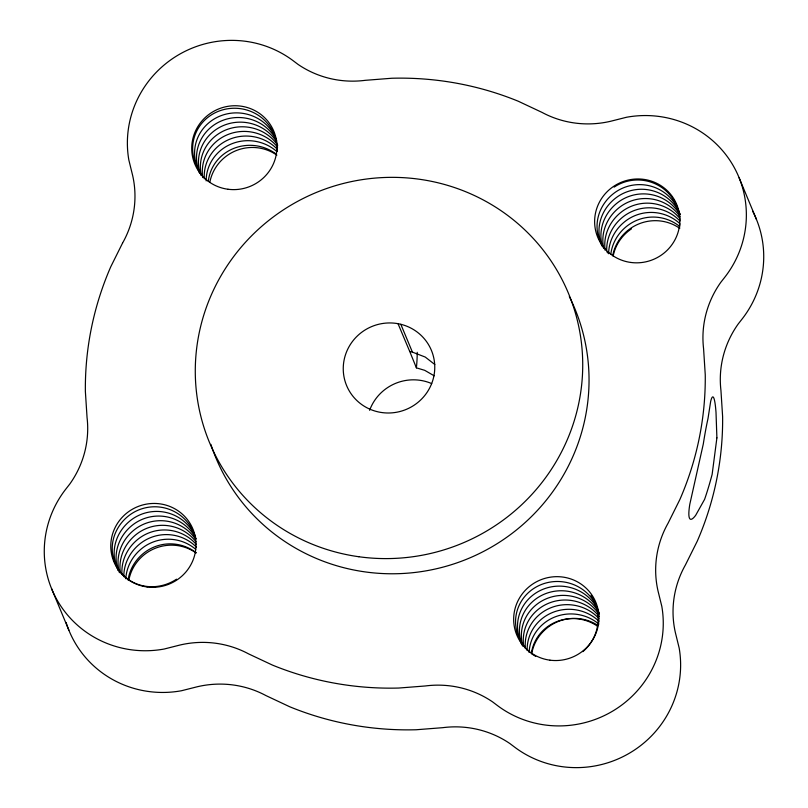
<?xml version="1.0" encoding="UTF-8"?>
<svg xmlns="http://www.w3.org/2000/svg" width="808" height="808" viewBox="0 0 808 808"><rect width="100%" height="100%" fill="white"/><g stroke="black" fill="none" stroke-linecap="round" stroke-linejoin="round"><path stroke-width="1.21" d="M434.199 375.821L424.715 370.327L416.403 367.852L416.675 364.943A62.196 7.252 -79.7 0 0 417.211 352.288M400.819 324.291A45.915 44.874 -22.6 0 1 422.059 398.586A45.915 44.874 -22.6 0 1 345.349 382.164A45.915 44.874 -22.6 0 1 398.021 323.685L400.819 324.291L412.403 352.116L425.24 357.055L434.815 364.519M398.021 323.685L409.676 351.339L412.403 352.116M739.128 177.8L756.49 219.513M51.51 588.487L68.872 630.2M409.676 351.339L416.403 367.852M66.105 622.473A103.01 100.687 -22.6 0 0 181.497 690.739L197.263 686.76A97.182 94.99 -22.6 0 1 265.953 695.587L289.779 706.788A310.989 303.959 -22.6 0 0 416.14 729.755L442.632 727.685A97.192 94.99 -22.6 0 1 509.888 743.552L514.231 746.824A103.01 100.687 -22.6 0 0 630.27 752.682A103.01 100.687 -22.6 0 0 679.175 648.067L675.377 632.614A97.182 94.99 -22.6 0 1 685.467 564.873L697.233 541.239A310.989 303.959 -22.6 0 0 722.615 416.514L720.948 390.476A97.192 94.99 -22.6 0 1 738.169 324.028L741.562 319.695A103.01 100.687 -22.6 0 0 752.561 211.009M128.916 579.801A42.763 41.794 -22.6 0 1 195.9 552.834M531.815 653.026A42.763 41.794 -22.6 0 1 598.072 625.564M612.767 255.318A42.763 41.794 -22.6 0 1 679.75 228.351M209.868 182.093A42.763 41.794 -22.6 0 1 276.851 155.136M369.62 410.323A45.915 44.874 -22.6 0 1 431.704 383.598M569.317 296.576A194.364 189.971 -22.6 0 1 467.701 558.793A194.364 189.971 -22.6 0 1 210.868 444.349M199.616 170.973A42.269 40.653 7.6 0 1 211.544 114.787A42.269 40.653 7.6 0 1 270.034 126.705A42.269 41.157 -59.7 0 1 277.154 151.389M201.546 175.609A42.269 40.653 7.6 0 1 213.474 119.422A42.269 40.653 7.6 0 1 271.963 131.34A42.269 41.157 -59.7 0 1 276.659 140.582M201.263 175.417A42.269 40.653 7.6 0 1 226.25 129.785A42.269 40.653 7.6 0 1 277.75 145.248M199.96 173.266A42.269 40.653 7.6 0 1 223.109 125.654A42.269 40.653 7.6 0 1 275.821 140.612A42.269 41.157 -59.7 0 1 276.77 142.067M199.748 173.468A42.269 40.653 7.6 0 1 218.806 122.129A42.269 40.653 7.6 0 1 273.892 135.976A42.269 41.157 -59.7 0 1 276.528 140.441M208.312 181.275A42.269 40.653 7.6 0 1 233.966 148.329A42.269 40.653 7.6 0 1 276.538 154.358M206.141 180.881A42.269 40.653 7.6 0 1 231.229 144.016A42.269 40.653 7.6 0 1 276.629 151.389M202.727 177.538A42.269 40.653 7.6 0 1 227.775 134.583A42.269 40.653 7.6 0 1 277.609 147.117M204.293 178.79A42.269 40.653 7.6 0 1 229.3 139.39A42.269 40.653 7.6 0 1 276.619 148.541M608.565 253.55A42.269 39.673 -27.3 0 1 606.808 251.753M603.697 247.844A42.269 39.673 -27.3 0 1 616.06 191.738A42.269 42.137 -2.1 0 1 679.962 214.342M679.881 223.634A42.269 42.137 -2.1 0 1 679.488 228.018M614.141 187.102A42.269 42.137 -2.1 0 1 679.892 220.988M679.932 216.403A42.269 42.137 -2.1 0 0 621.857 205.646A42.269 39.673 -27.3 0 0 603.616 248.076M602.283 245.874A42.269 39.673 -27.3 0 1 619.918 201A42.269 42.137 -2.1 0 1 679.912 214.736M680.013 214.029A42.269 42.137 -2.1 0 0 617.999 196.374A42.269 39.673 -27.3 0 0 602.01 245.945M605.121 250.238A42.269 39.673 -27.3 0 1 623.776 210.272A42.269 42.137 -2.1 0 1 679.124 217.574M679.144 226.018A42.269 42.137 -2.1 0 0 629.573 224.18A42.269 39.673 -27.3 0 0 610.828 254.086M679.245 220.271A42.269 42.137 -2.1 0 0 625.715 214.908A42.269 39.673 -27.3 0 0 606.677 249.864M679.245 223.079A42.269 42.137 -2.1 0 0 627.644 219.544A42.269 39.673 -27.3 0 0 608.616 253.662M613.151 256.207A42.269 39.673 -27.3 0 1 631.492 228.816M591.022 595.314A42.269 41.157 -59.7 0 1 582.841 651.652M535.704 656.359A42.269 41.157 -59.7 0 1 531.411 653.52M529.402 651.894A42.269 41.157 -59.7 0 1 522.534 644.208A42.269 40.653 7.6 0 1 534.462 588.022A42.269 40.653 7.6 0 1 592.951 599.95A42.269 41.157 -59.7 0 1 599.092 614.211M521.443 643.511A42.269 40.653 7.6 0 1 543.289 594.617A42.269 40.653 7.6 0 1 596.809 609.222M522.645 645.915A42.269 40.653 7.6 0 1 537.875 591.769A42.269 40.653 7.6 0 1 594.88 604.586A42.269 41.157 -59.7 0 1 598.617 611.404M522.645 645.683A42.269 40.653 7.6 0 1 546.42 598.728A42.269 40.653 7.6 0 1 598.738 613.858M596.809 609.222A42.269 41.157 -59.7 0 1 599.041 612.918M523.705 646.148A42.269 40.653 7.6 0 1 549.167 603.031A42.269 40.653 7.6 0 1 599.132 616.393M527.139 650.339A42.269 40.653 7.6 0 1 552.611 612.464A42.269 40.653 7.6 0 1 598.9 621.17M525.341 648.248A42.269 40.653 7.6 0 1 550.682 607.828A42.269 40.653 7.6 0 1 598.809 618.393M529.099 652.42A42.269 40.653 7.6 0 1 554.551 617.1A42.269 40.653 7.6 0 1 598.88 624.069M531.331 653.672A42.269 40.653 7.6 0 1 597.324 626.069M176.498 579.185A42.269 39.673 -27.3 0 1 118.887 570.014A42.269 39.673 -27.3 0 1 131.249 513.898A42.269 42.137 -2.1 0 1 195.859 539.057M119.402 572.67A42.269 39.673 -27.3 0 1 137.037 527.806A42.269 42.137 -2.1 0 1 195.617 539.3M118.251 570.367A42.269 39.673 -27.3 0 1 133.179 518.534A42.269 42.137 -2.1 0 1 195.556 536.997M195.96 538.451A42.269 42.137 -2.1 0 0 135.108 523.17A42.269 39.673 -27.3 0 0 118.221 570.418M196.001 541.784A42.269 42.137 -2.1 0 0 138.966 532.442A42.269 39.673 -27.3 0 0 120.311 572.407M125.785 578.77A42.269 39.673 -27.3 0 1 144.753 546.339A42.269 42.137 -2.1 0 1 195.698 549.299M121.968 574.549A42.269 39.673 -27.3 0 1 140.895 537.078A42.269 42.137 -2.1 0 1 196.243 544.37M196.364 547.067A42.269 42.137 -2.1 0 0 142.824 541.714A42.269 39.673 -27.3 0 0 123.796 576.66M196.253 552.813A42.269 42.137 -2.1 0 0 146.682 550.975A42.269 39.673 -27.3 0 0 128.058 580.043M716.898 437.886L712.141 474.367A62.347 7.838 -76.7 0 1 704.586 499.374L695.708 515.262A61.6 8.797 -70.8 0 1 689.8 504.283L703.293 444.026A62.347 6.686 -82.7 0 1 708.01 418.504L710.656 401.485A61.6 5.393 -88.6 0 1 716.009 412.363L716.898 437.886M122.533 243.127L110.767 266.761A310.989 303.959 -22.6 0 0 85.375 391.486L87.052 417.524A97.182 94.99 -22.6 0 1 69.831 483.972L66.438 488.305A103.01 100.687 -22.6 0 0 58.6 602.606A103.01 100.687 -22.6 0 0 164.135 649.036L179.901 645.047A97.182 94.99 -22.6 0 1 248.591 653.884L272.417 665.075A310.989 303.959 -22.6 0 0 398.778 688.042L425.271 685.972A97.192 94.99 -22.6 0 1 492.526 701.839L496.859 705.111A103.01 100.687 -22.6 0 0 612.908 710.969A103.01 100.687 -22.6 0 0 661.813 606.354L658.005 590.9A97.182 94.99 -22.6 0 1 668.105 523.16L679.871 499.526A310.989 303.959 -22.6 0 0 705.253 374.801L703.586 348.763A97.192 94.99 -22.6 0 1 720.797 282.315L724.2 277.982A103.01 100.687 -22.6 0 0 732.028 163.681A103.01 100.687 -22.6 0 0 626.503 117.261L610.737 121.24A97.182 94.99 -22.6 0 1 542.047 112.413L518.221 101.212A310.989 303.959 -22.6 0 0 391.86 78.245L365.368 80.315A97.192 94.99 -22.6 0 1 298.112 64.448L293.769 61.176A103.01 100.687 -22.6 0 0 177.73 55.318A103.01 100.687 -22.6 0 0 128.826 159.934L132.623 175.387A97.182 94.99 -22.6 0 1 122.533 243.127M358.833 556.732A194.364 189.971 -22.6 0 0 569.812 296.667A194.364 189.971 -22.6 0 0 238.37 250.531A194.364 189.971 -22.6 0 0 358.833 556.732M147.056 586.951A42.763 41.794 -22.6 0 0 193.061 529.422A42.763 41.794 -22.6 0 0 120.059 519.786A42.763 41.794 -22.6 0 0 147.056 586.951M549.955 660.176A42.763 41.794 -22.6 0 0 595.961 602.637A42.763 41.794 -22.6 0 0 522.958 593.001A42.763 41.794 -22.6 0 0 549.955 660.176M630.907 262.469A42.763 41.794 -22.6 0 0 676.912 204.939A42.763 41.794 -22.6 0 0 603.909 195.304A42.763 41.794 -22.6 0 0 630.907 262.469M228.007 189.254A42.763 41.794 -22.6 0 0 274.013 131.714A42.763 41.794 -22.6 0 0 201.01 122.079A42.763 41.794 -22.6 0 0 228.007 189.254"/></g></svg>
